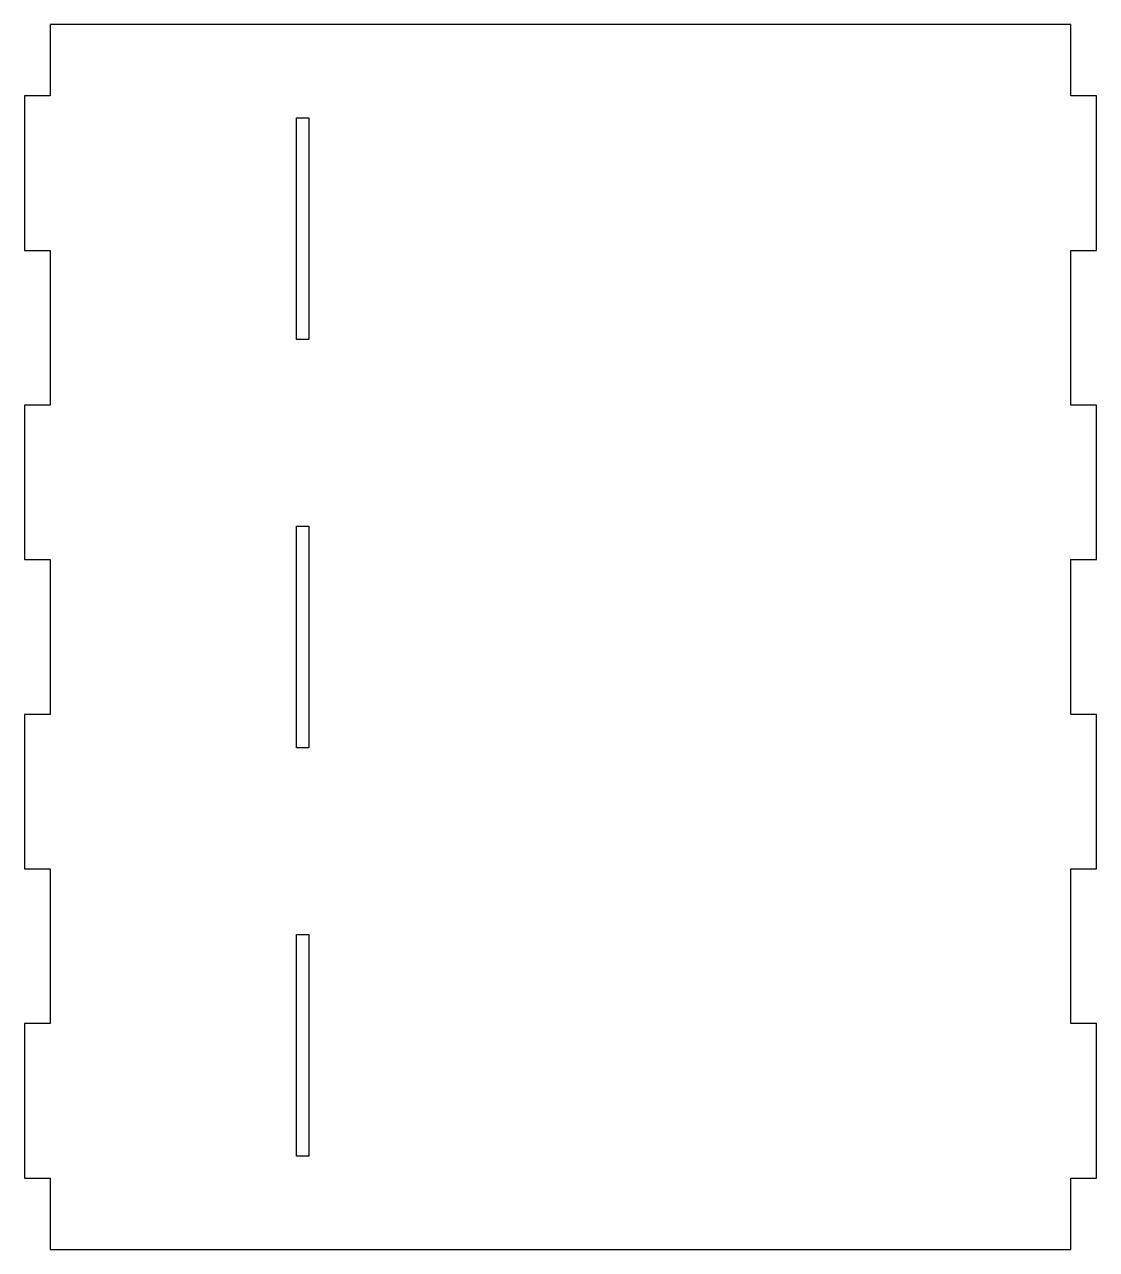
# Model space of a CAD drawing. Header units: metres. Extents: x -6 to 299, y 2 to 350.
import ezdxf

# ---------------------------------------------------------------- set-up
doc = ezdxf.new("R2010")
doc.units = ezdxf.units.M

msp = doc.modelspace()

# ---------------------------------------------------------------- linework, layer by layer
for p, q in [((291.75, 349.75), (1.75, 349.75)), ((1.75, 349.75), (1.75, 329.531)), ((291.75, 329.531), (291.75, 349.75)), ((1.75, 329.531), (-5.5, 329.531)), ((-5.5, 329.531), (-5.5, 285.594)), ((299, 329.531), (291.75, 329.531)), ((299, 285.594), (299, 329.531)), ((71.75, 260.25), (71.75, 323.25)), ((71.75, 323.25), (75.25, 323.25)), ((75.25, 323.25), (75.25, 260.25)), ((-5.5, 285.594), (1.75, 285.594)), ((1.75, 285.594), (1.75, 241.656)), ((291.75, 241.656), (291.75, 285.594)), ((291.75, 285.594), (299, 285.594)), ((75.25, 260.25), (71.75, 260.25)), ((1.75, 241.656), (-5.5, 241.656)), ((-5.5, 241.656), (-5.5, 197.719)), ((299, 241.656), (291.75, 241.656)), ((299, 197.719), (299, 241.656)), ((71.75, 144.25), (71.75, 207.25)), ((71.75, 207.25), (75.25, 207.25)), ((75.25, 207.25), (75.25, 144.25)), ((-5.5, 197.719), (1.75, 197.719)), ((1.75, 197.719), (1.75, 153.781)), ((291.75, 153.781), (291.75, 197.719)), ((291.75, 197.719), (299, 197.719)), ((1.75, 153.781), (-5.5, 153.781)), ((-5.5, 153.781), (-5.5, 109.844)), ((299, 153.781), (291.75, 153.781)), ((299, 109.844), (299, 153.781)), ((75.25, 144.25), (71.75, 144.25)), ((-5.5, 109.844), (1.75, 109.844)), ((1.75, 109.844), (1.75, 65.9062)), ((291.75, 65.9062), (291.75, 109.844)), ((291.75, 109.844), (299, 109.844)), ((71.75, 28.25), (71.75, 91.25)), ((71.75, 91.25), (75.25, 91.25)), ((75.25, 91.25), (75.25, 28.25)), ((1.75, 65.9062), (-5.5, 65.9062)), ((-5.5, 65.9062), (-5.5, 21.9688)), ((299, 65.9062), (291.75, 65.9062)), ((299, 21.9688), (299, 65.9062)), ((75.25, 28.25), (71.75, 28.25)), ((-5.5, 21.9688), (1.75, 21.9688)), ((1.75, 21.9688), (1.75, 1.75)), ((291.75, 21.9688), (299, 21.9688)), ((291.75, 1.75), (291.75, 21.9688)), ((1.75, 1.75), (291.75, 1.75))]:
    msp.add_line(p, q)

doc.saveas('drawing.dxf')
